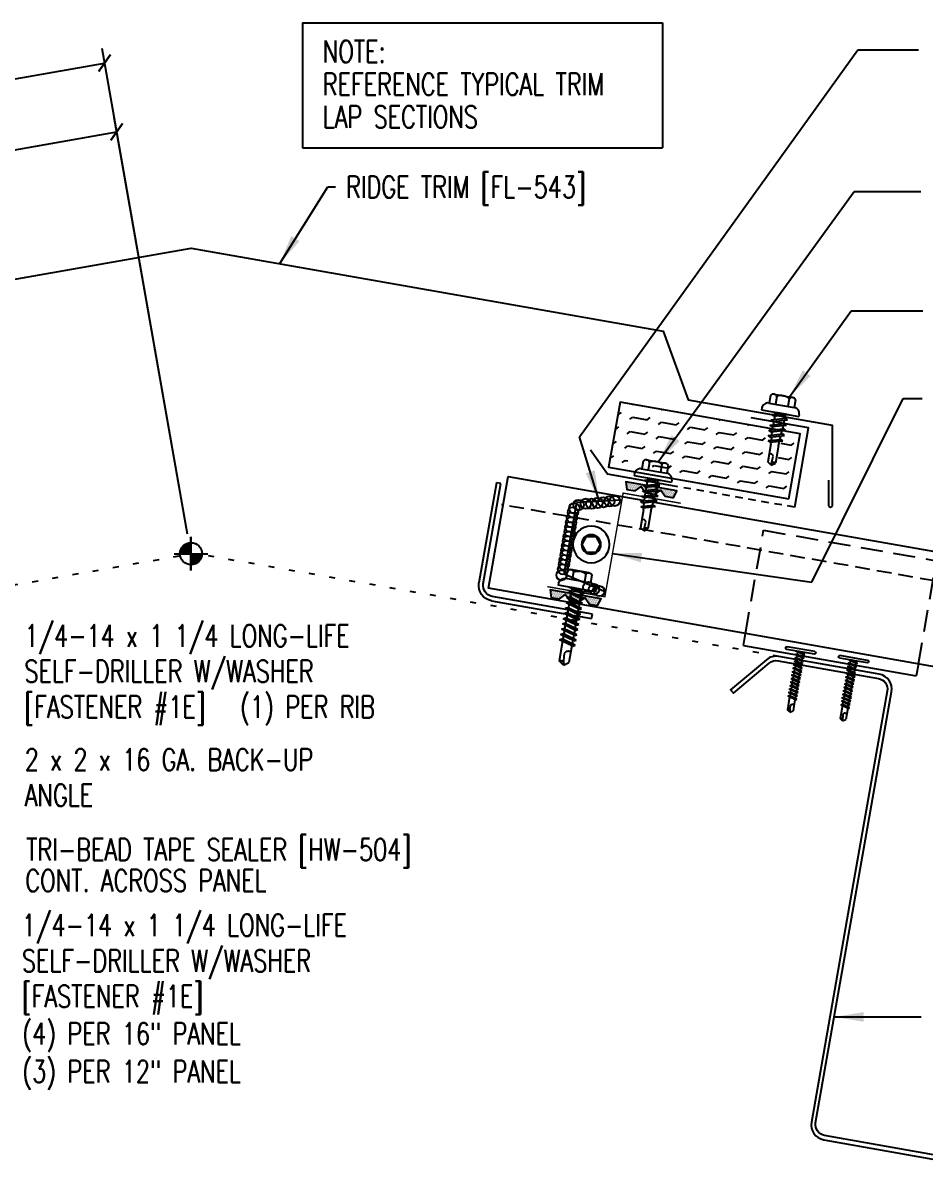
# Model space of a CAD drawing. Header units: inches. Extents: x 0 to 46.1, y 14.2 to 46.7.
# Drawn here: x 19.8 to 35.23, y 14.17 to 33.61 of the extents above; entities that cross this region are included whole.
import ezdxf

# ---------------------------------------------------------------- set-up
doc = ezdxf.new("R2010")
doc.units = ezdxf.units.IN
doc.header["$MEASUREMENT"] = 0
for name, pattern in [('DASH2', [0.1875, 0.125, -0.0625]), ('DOT', [0.25, 0, -0.25]), ('HIDDEN2', [0.1875, 0.125, -0.0625])]:
    doc.linetypes.add(name, pattern=pattern)
for name, color, linetype in [('clip', 5, 'Continuous'), ('CLO', 3, 'Continuous'), ('DIM', 2, 'Continuous'), ('FASTENER', 9, 'Continuous'), ('PANEL', 11, 'Continuous'), ('PURLIN', 1, 'Continuous'), ('SEALANT', 8, 'Continuous'), ('SECTION', 11, 'Continuous'), ('STLA', 12, 'Continuous'), ('TAPE', 8, 'Continuous'), ('TEXT', 2, 'Continuous'), ('THERMAL', 251, 'Continuous'), ('TRIM', 6, 'Continuous')]:
    doc.layers.add(name, color=color, linetype=linetype)
doc.styles.add('TEXT', font='SIMPLEX', dxfattribs={"width": 0.75, "height": 6})
doc.styles.add('TEXT1', font='ROMANS.shx', dxfattribs={"width": 0.75, "height": 0.375})
doc.dimstyles.new('DETAIL', dxfattribs={"dimscale": 4, "dimtxt": 0.375, "dimasz": 0.0625, "dimexe": 0.0625, "dimexo": 0.125, "dimgap": 0.0625, "dimtad": 1, "dimdec": 4, "dimzin": 3, "dimdsep": 46, "dimlunit": 4, "dimtxsty": 'TEXT1', "dimblk": 'ARCHTICK', "dimcen": 0.0625, "dimclrd": 7, "dimclre": 7, "dimclrt": 2, "dimadec": 0, "dimazin": 0, "dimtfac": 0.59375, "dimtdec": 4, "dimtmove": 0, "dimatfit": 3, "dimfxl": 0, "dimfrac": 2, "dimtolj": 1, "dimtzin": 3, "dimarcsym": 0})
doc.dimstyles.new('DETAIL$7', dxfattribs={"dimscale": 4, "dimtxt": 6, "dimasz": 0.125, "dimexe": 0.0625, "dimexo": 0.125, "dimgap": 0.0625, "dimtad": 1, "dimdec": 5, "dimzin": 3, "dimdsep": 46, "dimlunit": 4, "dimtxsty": 'TEXT', "dimblk": 'ARCHTICK', "dimcen": 0.0625, "dimclrd": 7, "dimclre": 7, "dimclrt": 2, "dimadec": 0, "dimazin": 0, "dimtfac": 0.666667, "dimtdec": 5, "dimtmove": 0, "dimatfit": 3, "dimfxl": 0, "dimfrac": 2, "dimtolj": 1, "dimtzin": 3, "dimarcsym": 0})

# ---------------------------------------------------------------- blocks, each defined once
blk = doc.blocks.new('_ArchTick')
at = {"color": 0, "linetype": 'ByBlock', "const_width": 0.15}
blk.add_lwpolyline([(-0.5, -0.5), (0.5, 0.5)], dxfattribs=at)
blk = doc.blocks.new('*D12')
at = {"layer": 'DEFPOINTS', "color": 0}
for p in [(21.408, 31.744), (17.355, 25.857), (22.707, 24.377)]:
    blk.add_point(p, dxfattribs=at)
at = {"layer": 'DIM', "color": 7, "lineweight": -2}
for p, q in [((22.621, 24.869), (21.365, 31.991)), ((16.471, 30.874), (21.408, 31.744)), ((17.268, 26.35), (16.427, 31.12))]:
    blk.add_line(p, q, dxfattribs=at)
at = {"layer": 'DIM', "color": 7, "lineweight": -2, "xscale": 0.25, "yscale": 0.25, "zscale": 0.25}
for p, rotation in [((21.408, 31.744), 10.00000000000004), ((16.471, 30.874), 190.0000000000001)]:
    blk.add_blockref('_ArchTick', p, dxfattribs=dict(at, rotation=rotation))
at = {"layer": 'DIM', "color": 2, "insert": (18.857, 31.775), "char_height": 0.375, "attachment_point": 5, "rotation": 10, "style": 'TEXT1'}
blk.add_mtext('\\A1;5"', dxfattribs=at)
blk = doc.blocks.new('*D13')
at = {"layer": 'DEFPOINTS', "color": 0}
for p in [(21.201, 32.92), (10.37, 24.629), (22.707, 24.377)]:
    blk.add_point(p, dxfattribs=at)
at = {"layer": 'DIM', "color": 7, "lineweight": -2}
for p, q in [((22.621, 24.869), (21.158, 33.166)), ((9.278, 30.818), (21.201, 32.92)), ((10.283, 25.122), (9.235, 31.064))]:
    blk.add_line(p, q, dxfattribs=at)
at = {"layer": 'DIM', "color": 7, "lineweight": -2, "xscale": 0.25, "yscale": 0.25, "zscale": 0.25}
for p, rotation in [((21.201, 32.92), 10.00000000000004), ((9.278, 30.818), 190.0000000000001)]:
    blk.add_blockref('_ArchTick', p, dxfattribs=dict(at, rotation=rotation))
at = {"layer": 'DIM', "color": 2, "insert": (15.157, 32.335), "char_height": 0.375, "attachment_point": 5, "rotation": 10, "style": 'TEXT1'}
blk.add_mtext('\\A1;12"', dxfattribs=at)
blk = doc.blocks.new('A$C23AA14D5')
at = {"layer": 'CLO', "const_width": 0.0239}
blk.add_lwpolyline([(2.284, 0.187), (1.299, 0.014), (0.987, 1.785), (0.002, 1.611)], dxfattribs=at)
at = {"layer": 'CLO'}
blk.add_lwpolyline([(1.285, 0.094), (1.993, 0.397), (1.776, 1.628), (1.007, 1.67)], dxfattribs=at)
blk = doc.blocks.new('*X4')
at = {"color": 0}
for p, q in [((-0.434, 0.135), (-0.434, 0.135)), ((-0.434, 0.123), (-0.434, 0.123)), ((-0.422, 0.141), (-0.422, 0.141)), ((-0.422, 0.129), (-0.422, 0.129)), ((-0.422, 0.117), (-0.422, 0.117)), ((-0.422, 0.105), (-0.422, 0.105)), ((-0.422, 0.094), (-0.422, 0.094)), ((-0.422, 0.082), (-0.422, 0.082)), ((-0.41, 0.135), (-0.41, 0.135)), ((-0.41, 0.123), (-0.41, 0.123)), ((-0.41, 0.111), (-0.41, 0.111)), ((-0.41, 0.1), (-0.41, 0.1)), ((-0.41, 0.088), (-0.41, 0.088)), ((-0.41, 0.076), (-0.41, 0.076)), ((-0.41, 0.064), (-0.41, 0.064)), ((-0.41, 0.053), (-0.41, 0.053)), ((-0.41, 0.041), (-0.41, 0.041)), ((-0.398, 0.141), (-0.398, 0.141)), ((-0.398, 0.129), (-0.398, 0.129)), ((-0.398, 0.117), (-0.398, 0.117)), ((-0.398, 0.105), (-0.398, 0.105)), ((-0.398, 0.094), (-0.398, 0.094)), ((-0.398, 0.082), (-0.398, 0.082)), ((-0.398, 0.07), (-0.398, 0.07)), ((-0.398, 0.059), (-0.398, 0.059)), ((-0.398, 0.047), (-0.398, 0.047)), ((-0.398, 0.035), (-0.398, 0.035)), ((-0.398, 0.023), (-0.398, 0.023)), ((-0.387, 0.135), (-0.387, 0.135)), ((-0.387, 0.123), (-0.387, 0.123)), ((-0.387, 0.111), (-0.387, 0.111)), ((-0.387, 0.1), (-0.387, 0.1)), ((-0.387, 0.088), (-0.387, 0.088)), ((-0.387, 0.076), (-0.387, 0.076)), ((-0.387, 0.064), (-0.387, 0.064)), ((-0.387, 0.053), (-0.387, 0.053)), ((-0.387, 0.041), (-0.387, 0.041)), ((-0.387, 0.029), (-0.387, 0.029)), ((-0.375, 0.141), (-0.375, 0.141)), ((-0.375, 0.129), (-0.375, 0.129)), ((-0.375, 0.117), (-0.375, 0.117)), ((-0.375, 0.105), (-0.375, 0.105)), ((-0.375, 0.094), (-0.375, 0.094)), ((-0.375, 0.082), (-0.375, 0.082)), ((-0.375, 0.07), (-0.375, 0.07)), ((-0.375, 0.059), (-0.375, 0.059)), ((-0.375, 0.047), (-0.375, 0.047)), ((-0.375, 0.035), (-0.375, 0.035)), ((-0.375, 0.023), (-0.375, 0.023)), ((-0.363, 0.135), (-0.363, 0.135)), ((-0.363, 0.123), (-0.363, 0.123)), ((-0.363, 0.111), (-0.363, 0.111)), ((-0.363, 0.1), (-0.363, 0.1)), ((-0.363, 0.088), (-0.363, 0.088)), ((-0.363, 0.076), (-0.363, 0.076)), ((-0.363, 0.064), (-0.363, 0.064)), ((-0.363, 0.053), (-0.363, 0.053)), ((-0.363, 0.041), (-0.363, 0.041)), ((-0.363, 0.029), (-0.363, 0.029)), ((-0.352, 0.141), (-0.352, 0.141)), ((-0.352, 0.129), (-0.352, 0.129)), ((-0.352, 0.117), (-0.352, 0.117)), ((-0.352, 0.105), (-0.352, 0.105)), ((-0.352, 0.094), (-0.352, 0.094)), ((-0.352, 0.082), (-0.352, 0.082)), ((-0.352, 0.07), (-0.352, 0.07)), ((-0.352, 0.059), (-0.352, 0.059)), ((-0.352, 0.047), (-0.352, 0.047)), ((-0.352, 0.035), (-0.352, 0.035)), ((-0.352, 0.023), (-0.352, 0.023)), ((-0.34, 0.135), (-0.34, 0.135)), ((-0.34, 0.123), (-0.34, 0.123)), ((-0.34, 0.111), (-0.34, 0.111)), ((-0.34, 0.1), (-0.34, 0.1)), ((-0.34, 0.088), (-0.34, 0.088)), ((-0.34, 0.076), (-0.34, 0.076)), ((-0.34, 0.064), (-0.34, 0.064)), ((-0.34, 0.053), (-0.34, 0.053)), ((-0.34, 0.041), (-0.34, 0.041)), ((-0.34, 0.029), (-0.34, 0.029)), ((-0.328, 0.141), (-0.328, 0.141)), ((-0.328, 0.129), (-0.328, 0.129)), ((-0.328, 0.117), (-0.328, 0.117)), ((-0.328, 0.105), (-0.328, 0.105)), ((-0.328, 0.094), (-0.328, 0.094)), ((-0.328, 0.082), (-0.328, 0.082)), ((-0.328, 0.07), (-0.328, 0.07)), ((-0.328, 0.059), (-0.328, 0.059)), ((-0.328, 0.047), (-0.328, 0.047)), ((-0.328, 0.035), (-0.328, 0.035)), ((-0.328, 0.023), (-0.328, 0.023)), ((-0.316, 0.135), (-0.316, 0.135)), ((-0.316, 0.123), (-0.316, 0.123)), ((-0.316, 0.111), (-0.316, 0.111)), ((-0.316, 0.1), (-0.316, 0.1)), ((-0.316, 0.088), (-0.316, 0.088)), ((-0.316, 0.076), (-0.316, 0.076)), ((-0.316, 0.064), (-0.316, 0.064)), ((-0.316, 0.053), (-0.316, 0.053)), ((-0.316, 0.041), (-0.316, 0.041)), ((-0.316, 0.029), (-0.316, 0.029)), ((-0.305, 0.141), (-0.305, 0.141)), ((-0.305, 0.129), (-0.305, 0.129)), ((-0.305, 0.117), (-0.305, 0.117)), ((-0.305, 0.105), (-0.305, 0.105)), ((-0.305, 0.094), (-0.305, 0.094)), ((-0.305, 0.082), (-0.305, 0.082)), ((-0.305, 0.07), (-0.305, 0.07)), ((-0.305, 0.059), (-0.305, 0.059)), ((-0.305, 0.047), (-0.305, 0.047)), ((-0.305, 0.035), (-0.305, 0.035)), ((-0.305, 0.023), (-0.305, 0.023)), ((-0.293, 0.135), (-0.293, 0.135)), ((-0.293, 0.123), (-0.293, 0.123)), ((-0.293, 0.111), (-0.293, 0.111)), ((-0.293, 0.1), (-0.293, 0.1)), ((-0.293, 0.088), (-0.293, 0.088)), ((-0.293, 0.076), (-0.293, 0.076)), ((-0.293, 0.064), (-0.293, 0.064)), ((-0.293, 0.053), (-0.293, 0.053)), ((-0.293, 0.041), (-0.293, 0.041)), ((-0.293, 0.029), (-0.293, 0.029)), ((-0.281, 0.141), (-0.281, 0.141)), ((-0.281, 0.129), (-0.281, 0.129)), ((-0.281, 0.117), (-0.281, 0.117)), ((-0.281, 0.105), (-0.281, 0.105)), ((-0.281, 0.094), (-0.281, 0.094)), ((-0.281, 0.082), (-0.281, 0.082)), ((-0.281, 0.07), (-0.281, 0.07)), ((-0.281, 0.059), (-0.281, 0.059)), ((-0.281, 0.047), (-0.281, 0.047)), ((-0.281, 0.035), (-0.281, 0.035)), ((-0.281, 0.023), (-0.281, 0.023)), ((-0.27, 0.135), (-0.27, 0.135)), ((-0.27, 0.123), (-0.27, 0.123)), ((-0.27, 0.111), (-0.27, 0.111)), ((-0.27, 0.1), (-0.27, 0.1)), ((-0.27, 0.088), (-0.27, 0.088)), ((-0.27, 0.076), (-0.27, 0.076)), ((-0.27, 0.064), (-0.27, 0.064)), ((-0.27, 0.053), (-0.27, 0.053)), ((-0.27, 0.041), (-0.27, 0.041)), ((-0.27, 0.029), (-0.27, 0.029)), ((-0.258, 0.141), (-0.258, 0.141)), ((-0.258, 0.129), (-0.258, 0.129)), ((-0.258, 0.117), (-0.258, 0.117)), ((-0.258, 0.105), (-0.258, 0.105)), ((-0.258, 0.094), (-0.258, 0.094)), ((-0.258, 0.082), (-0.258, 0.082)), ((-0.258, 0.07), (-0.258, 0.07)), ((-0.258, 0.059), (-0.258, 0.059)), ((-0.258, 0.047), (-0.258, 0.047)), ((-0.258, 0.035), (-0.258, 0.035)), ((-0.258, 0.023), (-0.258, 0.023)), ((-0.246, 0.135), (-0.246, 0.135)), ((-0.246, 0.123), (-0.246, 0.123)), ((-0.246, 0.111), (-0.246, 0.111)), ((-0.246, 0.1), (-0.246, 0.1)), ((-0.246, 0.088), (-0.246, 0.088)), ((-0.246, 0.076), (-0.246, 0.076)), ((-0.246, 0.064), (-0.246, 0.064)), ((-0.246, 0.053), (-0.246, 0.053)), ((-0.246, 0.041), (-0.246, 0.041)), ((-0.234, 0.141), (-0.234, 0.141)), ((-0.234, 0.129), (-0.234, 0.129)), ((-0.234, 0.117), (-0.234, 0.117)), ((-0.234, 0.105), (-0.234, 0.105)), ((-0.234, 0.094), (-0.234, 0.094)), ((-0.234, 0.082), (-0.234, 0.082)), ((-0.234, 0.07), (-0.234, 0.07)), ((-0.234, 0.059), (-0.234, 0.059)), ((-0.234, 0.047), (-0.234, 0.047)), ((-0.223, 0.135), (-0.223, 0.135)), ((-0.223, 0.123), (-0.223, 0.123)), ((-0.223, 0.111), (-0.223, 0.111)), ((-0.223, 0.1), (-0.223, 0.1)), ((-0.223, 0.088), (-0.223, 0.088)), ((-0.223, 0.076), (-0.223, 0.076)), ((-0.223, 0.064), (-0.223, 0.064)), ((-0.211, 0.141), (-0.211, 0.141)), ((-0.211, 0.129), (-0.211, 0.129)), ((-0.211, 0.117), (-0.211, 0.117)), ((-0.211, 0.105), (-0.211, 0.105)), ((-0.211, 0.094), (-0.211, 0.094)), ((-0.211, 0.082), (-0.211, 0.082)), ((-0.211, 0.07), (-0.211, 0.07)), ((-0.199, 0.135), (-0.199, 0.135)), ((-0.199, 0.123), (-0.199, 0.123)), ((-0.199, 0.111), (-0.199, 0.111)), ((-0.199, 0.1), (-0.199, 0.1)), ((-0.199, 0.088), (-0.199, 0.088)), ((-0.188, 0.141), (-0.188, 0.141)), ((-0.188, 0.129), (-0.188, 0.129)), ((-0.188, 0.117), (-0.188, 0.117)), ((-0.188, 0.105), (-0.188, 0.105)), ((-0.188, 0.094), (-0.188, 0.094)), ((-0.176, 0.135), (-0.176, 0.135)), ((-0.176, 0.123), (-0.176, 0.123)), ((-0.176, 0.111), (-0.176, 0.111)), ((-0.164, 0.141), (-0.164, 0.141)), ((-0.164, 0.129), (-0.164, 0.129)), ((-0.164, 0.117), (-0.164, 0.117)), ((-0.164, 0.105), (-0.164, 0.105)), ((-0.152, 0.135), (-0.152, 0.135)), ((-0.152, 0.123), (-0.152, 0.123)), ((-0.152, 0.111), (-0.152, 0.111)), ((-0.152, 0.1), (-0.152, 0.1)), ((-0.141, 0.141), (-0.141, 0.141)), ((-0.141, 0.129), (-0.141, 0.129)), ((-0.141, 0.117), (-0.141, 0.117)), ((-0.141, 0.105), (-0.141, 0.105)), ((-0.141, 0.094), (-0.141, 0.094)), ((-0.141, 0.082), (-0.141, 0.082)), ((-0.129, 0.135), (-0.129, 0.135)), ((-0.129, 0.123), (-0.129, 0.123)), ((-0.129, 0.111), (-0.129, 0.111)), ((-0.129, 0.1), (-0.129, 0.1)), ((-0.129, 0.088), (-0.129, 0.088)), ((-0.129, 0.076), (-0.129, 0.076)), ((-0.117, 0.141), (-0.117, 0.141)), ((-0.117, 0.129), (-0.117, 0.129)), ((-0.117, 0.117), (-0.117, 0.117)), ((-0.117, 0.105), (-0.117, 0.105)), ((-0.117, 0.094), (-0.117, 0.094)), ((-0.117, 0.082), (-0.117, 0.082)), ((-0.117, 0.07), (-0.117, 0.07)), ((-0.117, 0.059), (-0.117, 0.059)), ((-0.105, 0.135), (-0.105, 0.135)), ((-0.105, 0.123), (-0.105, 0.123)), ((-0.105, 0.111), (-0.105, 0.111)), ((-0.105, 0.1), (-0.105, 0.1)), ((-0.105, 0.088), (-0.105, 0.088)), ((-0.105, 0.076), (-0.105, 0.076)), ((-0.105, 0.064), (-0.105, 0.064)), ((-0.105, 0.053), (-0.105, 0.053)), ((-0.094, 0.141), (-0.094, 0.141)), ((-0.094, 0.129), (-0.094, 0.129)), ((-0.094, 0.117), (-0.094, 0.117)), ((-0.094, 0.105), (-0.094, 0.105)), ((-0.094, 0.094), (-0.094, 0.094)), ((-0.094, 0.082), (-0.094, 0.082)), ((-0.094, 0.07), (-0.094, 0.07)), ((-0.094, 0.059), (-0.094, 0.059)), ((-0.094, 0.047), (-0.094, 0.047)), ((-0.094, 0.035), (-0.094, 0.035)), ((-0.082, 0.135), (-0.082, 0.135)), ((-0.082, 0.123), (-0.082, 0.123)), ((-0.082, 0.111), (-0.082, 0.111)), ((-0.082, 0.1), (-0.082, 0.1)), ((-0.082, 0.088), (-0.082, 0.088)), ((-0.082, 0.076), (-0.082, 0.076)), ((-0.082, 0.064), (-0.082, 0.064)), ((-0.082, 0.053), (-0.082, 0.053)), ((-0.082, 0.041), (-0.082, 0.041)), ((-0.082, 0.029), (-0.082, 0.029)), ((-0.07, 0.141), (-0.07, 0.141)), ((-0.07, 0.129), (-0.07, 0.129)), ((-0.07, 0.117), (-0.07, 0.117)), ((-0.07, 0.105), (-0.07, 0.105)), ((-0.07, 0.094), (-0.07, 0.094)), ((-0.07, 0.082), (-0.07, 0.082)), ((-0.07, 0.07), (-0.07, 0.07)), ((-0.07, 0.059), (-0.07, 0.059)), ((-0.07, 0.047), (-0.07, 0.047)), ((-0.07, 0.035), (-0.07, 0.035)), ((-0.07, 0.023), (-0.07, 0.023)), ((-0.059, 0.135), (-0.059, 0.135)), ((-0.059, 0.123), (-0.059, 0.123)), ((-0.059, 0.111), (-0.059, 0.111)), ((-0.059, 0.1), (-0.059, 0.1)), ((-0.059, 0.088), (-0.059, 0.088)), ((-0.059, 0.076), (-0.059, 0.076)), ((-0.059, 0.064), (-0.059, 0.064)), ((-0.059, 0.053), (-0.059, 0.053)), ((-0.059, 0.041), (-0.059, 0.041)), ((-0.059, 0.029), (-0.059, 0.029)), ((-0.047, 0.141), (-0.047, 0.141)), ((-0.047, 0.129), (-0.047, 0.129)), ((-0.047, 0.117), (-0.047, 0.117)), ((-0.047, 0.105), (-0.047, 0.105)), ((-0.047, 0.094), (-0.047, 0.094)), ((-0.047, 0.082), (-0.047, 0.082)), ((-0.047, 0.07), (-0.047, 0.07)), ((-0.047, 0.059), (-0.047, 0.059)), ((-0.047, 0.047), (-0.047, 0.047)), ((-0.047, 0.035), (-0.047, 0.035)), ((-0.047, 0.023), (-0.047, 0.023)), ((-0.035, 0.135), (-0.035, 0.135)), ((-0.035, 0.123), (-0.035, 0.123)), ((-0.035, 0.111), (-0.035, 0.111)), ((-0.035, 0.1), (-0.035, 0.1)), ((-0.035, 0.088), (-0.035, 0.088)), ((-0.035, 0.076), (-0.035, 0.076)), ((-0.035, 0.064), (-0.035, 0.064)), ((-0.035, 0.053), (-0.035, 0.053)), ((-0.035, 0.041), (-0.035, 0.041)), ((-0.035, 0.029), (-0.035, 0.029)), ((-0.023, 0.141), (-0.023, 0.141)), ((-0.023, 0.129), (-0.023, 0.129)), ((-0.023, 0.117), (-0.023, 0.117)), ((-0.023, 0.105), (-0.023, 0.105)), ((-0.023, 0.094), (-0.023, 0.094)), ((-0.023, 0.082), (-0.023, 0.082)), ((-0.023, 0.07), (-0.023, 0.07)), ((-0.023, 0.059), (-0.023, 0.059)), ((-0.023, 0.047), (-0.023, 0.047)), ((-0.023, 0.035), (-0.023, 0.035)), ((-0.023, 0.023), (-0.023, 0.023)), ((-0.012, 0.135), (-0.012, 0.135)), ((-0.012, 0.123), (-0.012, 0.123)), ((-0.012, 0.111), (-0.012, 0.111)), ((-0.012, 0.1), (-0.012, 0.1)), ((-0.012, 0.088), (-0.012, 0.088)), ((-0.012, 0.076), (-0.012, 0.076)), ((-0.012, 0.064), (-0.012, 0.064)), ((-0.012, 0.053), (-0.012, 0.053)), ((-0.012, 0.041), (-0.012, 0.041)), ((-0.012, 0.029), (-0.012, 0.029)), ((0, 0.141), (0, 0.141)), ((0, 0.129), (0, 0.129)), ((0, 0.117), (0, 0.117)), ((0, 0.105), (0, 0.105)), ((0, 0.094), (0, 0.094)), ((0, 0.082), (0, 0.082)), ((0, 0.07), (0, 0.07)), ((0, 0.059), (0, 0.059)), ((0, 0.047), (0, 0.047)), ((0, 0.035), (0, 0.035)), ((0, 0.023), (0, 0.023)), ((0.012, 0.135), (0.012, 0.135)), ((0.012, 0.123), (0.012, 0.123)), ((0.012, 0.111), (0.012, 0.111)), ((0.012, 0.1), (0.012, 0.1)), ((0.012, 0.088), (0.012, 0.088)), ((0.012, 0.076), (0.012, 0.076)), ((0.012, 0.064), (0.012, 0.064)), ((0.012, 0.053), (0.012, 0.053)), ((0.012, 0.041), (0.012, 0.041)), ((0.012, 0.029), (0.012, 0.029)), ((0.023, 0.141), (0.023, 0.141)), ((0.023, 0.129), (0.023, 0.129)), ((0.023, 0.117), (0.023, 0.117)), ((0.023, 0.105), (0.023, 0.105)), ((0.023, 0.094), (0.023, 0.094)), ((0.023, 0.082), (0.023, 0.082)), ((0.023, 0.07), (0.023, 0.07)), ((0.023, 0.059), (0.023, 0.059)), ((0.023, 0.047), (0.023, 0.047)), ((0.023, 0.035), (0.023, 0.035)), ((0.023, 0.023), (0.023, 0.023)), ((0.035, 0.135), (0.035, 0.135)), ((0.035, 0.123), (0.035, 0.123)), ((0.035, 0.111), (0.035, 0.111)), ((0.035, 0.1), (0.035, 0.1)), ((0.035, 0.088), (0.035, 0.088)), ((0.035, 0.076), (0.035, 0.076)), ((0.035, 0.064), (0.035, 0.064)), ((0.035, 0.053), (0.035, 0.053)), ((0.035, 0.041), (0.035, 0.041)), ((0.035, 0.029), (0.035, 0.029)), ((0.047, 0.141), (0.047, 0.141)), ((0.047, 0.129), (0.047, 0.129)), ((0.047, 0.117), (0.047, 0.117)), ((0.047, 0.105), (0.047, 0.105)), ((0.047, 0.094), (0.047, 0.094)), ((0.047, 0.082), (0.047, 0.082)), ((0.047, 0.07), (0.047, 0.07)), ((0.047, 0.059), (0.047, 0.059)), ((0.047, 0.047), (0.047, 0.047)), ((0.047, 0.035), (0.047, 0.035)), ((0.047, 0.023), (0.047, 0.023)), ((0.059, 0.135), (0.059, 0.135)), ((0.059, 0.123), (0.059, 0.123)), ((0.059, 0.111), (0.059, 0.111)), ((0.059, 0.1), (0.059, 0.1)), ((0.059, 0.088), (0.059, 0.088)), ((0.059, 0.076), (0.059, 0.076)), ((0.059, 0.064), (0.059, 0.064)), ((0.059, 0.053), (0.059, 0.053)), ((0.059, 0.041), (0.059, 0.041)), ((0.059, 0.029), (0.059, 0.029)), ((0.07, 0.141), (0.07, 0.141)), ((0.07, 0.129), (0.07, 0.129)), ((0.07, 0.117), (0.07, 0.117)), ((0.07, 0.105), (0.07, 0.105)), ((0.07, 0.094), (0.07, 0.094)), ((0.07, 0.082), (0.07, 0.082)), ((0.07, 0.07), (0.07, 0.07)), ((0.07, 0.059), (0.07, 0.059)), ((0.07, 0.047), (0.07, 0.047)), ((0.07, 0.035), (0.07, 0.035)), ((0.07, 0.023), (0.07, 0.023)), ((0.082, 0.135), (0.082, 0.135)), ((0.082, 0.123), (0.082, 0.123)), ((0.082, 0.111), (0.082, 0.111)), ((0.082, 0.1), (0.082, 0.1)), ((0.082, 0.088), (0.082, 0.088)), ((0.082, 0.076), (0.082, 0.076)), ((0.082, 0.064), (0.082, 0.064)), ((0.082, 0.053), (0.082, 0.053)), ((0.082, 0.041), (0.082, 0.041)), ((0.082, 0.029), (0.082, 0.029)), ((0.094, 0.141), (0.094, 0.141)), ((0.094, 0.129), (0.094, 0.129)), ((0.094, 0.117), (0.094, 0.117)), ((0.094, 0.105), (0.094, 0.105)), ((0.094, 0.094), (0.094, 0.094)), ((0.094, 0.082), (0.094, 0.082)), ((0.094, 0.07), (0.094, 0.07)), ((0.094, 0.059), (0.094, 0.059)), ((0.094, 0.047), (0.094, 0.047)), ((0.094, 0.035), (0.094, 0.035)), ((0.105, 0.135), (0.105, 0.135)), ((0.105, 0.123), (0.105, 0.123)), ((0.105, 0.111), (0.105, 0.111)), ((0.105, 0.1), (0.105, 0.1)), ((0.105, 0.088), (0.105, 0.088)), ((0.105, 0.076), (0.105, 0.076)), ((0.105, 0.064), (0.105, 0.064)), ((0.105, 0.053), (0.105, 0.053)), ((0.117, 0.141), (0.117, 0.141)), ((0.117, 0.129), (0.117, 0.129)), ((0.117, 0.117), (0.117, 0.117)), ((0.117, 0.105), (0.117, 0.105)), ((0.117, 0.094), (0.117, 0.094)), ((0.117, 0.082), (0.117, 0.082)), ((0.117, 0.07), (0.117, 0.07)), ((0.117, 0.059), (0.117, 0.059)), ((0.129, 0.135), (0.129, 0.135)), ((0.129, 0.123), (0.129, 0.123)), ((0.129, 0.111), (0.129, 0.111)), ((0.129, 0.1), (0.129, 0.1)), ((0.129, 0.088), (0.129, 0.088)), ((0.129, 0.076), (0.129, 0.076)), ((0.141, 0.141), (0.141, 0.141)), ((0.141, 0.129), (0.141, 0.129)), ((0.141, 0.117), (0.141, 0.117)), ((0.141, 0.105), (0.141, 0.105)), ((0.141, 0.094), (0.141, 0.094)), ((0.141, 0.082), (0.141, 0.082)), ((0.152, 0.135), (0.152, 0.135)), ((0.152, 0.123), (0.152, 0.123)), ((0.152, 0.111), (0.152, 0.111)), ((0.152, 0.1), (0.152, 0.1)), ((0.164, 0.141), (0.164, 0.141)), ((0.164, 0.129), (0.164, 0.129)), ((0.164, 0.117), (0.164, 0.117)), ((0.164, 0.105), (0.164, 0.105)), ((0.176, 0.135), (0.176, 0.135)), ((0.176, 0.123), (0.176, 0.123)), ((0.176, 0.111), (0.176, 0.111)), ((0.188, 0.141), (0.188, 0.141)), ((0.188, 0.129), (0.188, 0.129)), ((0.188, 0.117), (0.188, 0.117)), ((0.188, 0.105), (0.188, 0.105)), ((0.188, 0.094), (0.188, 0.094)), ((0.199, 0.135), (0.199, 0.135)), ((0.199, 0.123), (0.199, 0.123)), ((0.199, 0.111), (0.199, 0.111)), ((0.199, 0.1), (0.199, 0.1)), ((0.199, 0.088), (0.199, 0.088)), ((0.211, 0.141), (0.211, 0.141)), ((0.211, 0.129), (0.211, 0.129)), ((0.211, 0.117), (0.211, 0.117)), ((0.211, 0.105), (0.211, 0.105)), ((0.211, 0.094), (0.211, 0.094)), ((0.211, 0.082), (0.211, 0.082)), ((0.211, 0.07), (0.211, 0.07)), ((0.223, 0.135), (0.223, 0.135)), ((0.223, 0.123), (0.223, 0.123)), ((0.223, 0.111), (0.223, 0.111)), ((0.223, 0.1), (0.223, 0.1)), ((0.223, 0.088), (0.223, 0.088)), ((0.223, 0.076), (0.223, 0.076)), ((0.223, 0.064), (0.223, 0.064)), ((0.234, 0.141), (0.234, 0.141)), ((0.234, 0.129), (0.234, 0.129)), ((0.234, 0.117), (0.234, 0.117)), ((0.234, 0.105), (0.234, 0.105)), ((0.234, 0.094), (0.234, 0.094)), ((0.234, 0.082), (0.234, 0.082)), ((0.234, 0.07), (0.234, 0.07)), ((0.234, 0.059), (0.234, 0.059)), ((0.234, 0.047), (0.234, 0.047)), ((0.246, 0.135), (0.246, 0.135)), ((0.246, 0.123), (0.246, 0.123)), ((0.246, 0.111), (0.246, 0.111)), ((0.246, 0.1), (0.246, 0.1)), ((0.246, 0.088), (0.246, 0.088)), ((0.246, 0.076), (0.246, 0.076)), ((0.246, 0.064), (0.246, 0.064)), ((0.246, 0.053), (0.246, 0.053)), ((0.246, 0.041), (0.246, 0.041)), ((0.258, 0.141), (0.258, 0.141)), ((0.258, 0.129), (0.258, 0.129)), ((0.258, 0.117), (0.258, 0.117)), ((0.258, 0.105), (0.258, 0.105)), ((0.258, 0.094), (0.258, 0.094)), ((0.258, 0.082), (0.258, 0.082)), ((0.258, 0.07), (0.258, 0.07)), ((0.258, 0.059), (0.258, 0.059)), ((0.258, 0.047), (0.258, 0.047)), ((0.258, 0.035), (0.258, 0.035)), ((0.258, 0.023), (0.258, 0.023)), ((0.27, 0.135), (0.27, 0.135)), ((0.27, 0.123), (0.27, 0.123)), ((0.27, 0.111), (0.27, 0.111)), ((0.27, 0.1), (0.27, 0.1)), ((0.27, 0.088), (0.27, 0.088)), ((0.27, 0.076), (0.27, 0.076)), ((0.27, 0.064), (0.27, 0.064)), ((0.27, 0.053), (0.27, 0.053)), ((0.27, 0.041), (0.27, 0.041)), ((0.27, 0.029), (0.27, 0.029)), ((0.281, 0.141), (0.281, 0.141)), ((0.281, 0.129), (0.281, 0.129)), ((0.281, 0.117), (0.281, 0.117)), ((0.281, 0.105), (0.281, 0.105)), ((0.281, 0.094), (0.281, 0.094)), ((0.281, 0.082), (0.281, 0.082)), ((0.281, 0.07), (0.281, 0.07)), ((0.281, 0.059), (0.281, 0.059)), ((0.281, 0.047), (0.281, 0.047)), ((0.281, 0.035), (0.281, 0.035)), ((0.281, 0.023), (0.281, 0.023)), ((0.293, 0.135), (0.293, 0.135)), ((0.293, 0.123), (0.293, 0.123)), ((0.293, 0.111), (0.293, 0.111)), ((0.293, 0.1), (0.293, 0.1)), ((0.293, 0.088), (0.293, 0.088)), ((0.293, 0.076), (0.293, 0.076)), ((0.293, 0.064), (0.293, 0.064)), ((0.293, 0.053), (0.293, 0.053)), ((0.293, 0.041), (0.293, 0.041)), ((0.293, 0.029), (0.293, 0.029)), ((0.305, 0.141), (0.305, 0.141)), ((0.305, 0.129), (0.305, 0.129)), ((0.305, 0.117), (0.305, 0.117)), ((0.305, 0.105), (0.305, 0.105)), ((0.305, 0.094), (0.305, 0.094)), ((0.305, 0.082), (0.305, 0.082)), ((0.305, 0.07), (0.305, 0.07)), ((0.305, 0.059), (0.305, 0.059)), ((0.305, 0.047), (0.305, 0.047)), ((0.305, 0.035), (0.305, 0.035)), ((0.305, 0.023), (0.305, 0.023)), ((0.316, 0.135), (0.316, 0.135)), ((0.316, 0.123), (0.316, 0.123)), ((0.316, 0.111), (0.316, 0.111)), ((0.316, 0.1), (0.316, 0.1)), ((0.316, 0.088), (0.316, 0.088)), ((0.316, 0.076), (0.316, 0.076)), ((0.316, 0.064), (0.316, 0.064)), ((0.316, 0.053), (0.316, 0.053)), ((0.316, 0.041), (0.316, 0.041)), ((0.316, 0.029), (0.316, 0.029)), ((0.328, 0.141), (0.328, 0.141)), ((0.328, 0.129), (0.328, 0.129)), ((0.328, 0.117), (0.328, 0.117)), ((0.328, 0.105), (0.328, 0.105)), ((0.328, 0.094), (0.328, 0.094)), ((0.328, 0.082), (0.328, 0.082)), ((0.328, 0.07), (0.328, 0.07)), ((0.328, 0.059), (0.328, 0.059)), ((0.328, 0.047), (0.328, 0.047)), ((0.328, 0.035), (0.328, 0.035)), ((0.328, 0.023), (0.328, 0.023)), ((0.34, 0.135), (0.34, 0.135)), ((0.34, 0.123), (0.34, 0.123)), ((0.34, 0.111), (0.34, 0.111)), ((0.34, 0.1), (0.34, 0.1)), ((0.34, 0.088), (0.34, 0.088)), ((0.34, 0.076), (0.34, 0.076)), ((0.34, 0.064), (0.34, 0.064)), ((0.34, 0.053), (0.34, 0.053)), ((0.34, 0.041), (0.34, 0.041)), ((0.34, 0.029), (0.34, 0.029)), ((0.352, 0.141), (0.352, 0.141)), ((0.352, 0.129), (0.352, 0.129)), ((0.352, 0.117), (0.352, 0.117)), ((0.352, 0.105), (0.352, 0.105)), ((0.352, 0.094), (0.352, 0.094)), ((0.352, 0.082), (0.352, 0.082)), ((0.352, 0.07), (0.352, 0.07)), ((0.352, 0.059), (0.352, 0.059)), ((0.352, 0.047), (0.352, 0.047)), ((0.352, 0.035), (0.352, 0.035)), ((0.352, 0.023), (0.352, 0.023)), ((0.363, 0.135), (0.363, 0.135)), ((0.363, 0.123), (0.363, 0.123)), ((0.363, 0.111), (0.363, 0.111)), ((0.363, 0.1), (0.363, 0.1)), ((0.363, 0.088), (0.363, 0.088)), ((0.363, 0.076), (0.363, 0.076)), ((0.363, 0.064), (0.363, 0.064)), ((0.363, 0.053), (0.363, 0.053)), ((0.363, 0.041), (0.363, 0.041)), ((0.363, 0.029), (0.363, 0.029)), ((0.375, 0.141), (0.375, 0.141)), ((0.375, 0.129), (0.375, 0.129)), ((0.375, 0.117), (0.375, 0.117)), ((0.375, 0.105), (0.375, 0.105)), ((0.375, 0.094), (0.375, 0.094)), ((0.375, 0.082), (0.375, 0.082)), ((0.375, 0.07), (0.375, 0.07)), ((0.375, 0.059), (0.375, 0.059)), ((0.375, 0.047), (0.375, 0.047)), ((0.375, 0.035), (0.375, 0.035)), ((0.375, 0.023), (0.375, 0.023)), ((0.387, 0.135), (0.387, 0.135)), ((0.387, 0.123), (0.387, 0.123)), ((0.387, 0.111), (0.387, 0.111)), ((0.387, 0.1), (0.387, 0.1)), ((0.387, 0.088), (0.387, 0.088)), ((0.387, 0.076), (0.387, 0.076)), ((0.387, 0.064), (0.387, 0.064)), ((0.387, 0.053), (0.387, 0.053)), ((0.387, 0.041), (0.387, 0.041)), ((0.387, 0.029), (0.387, 0.029)), ((0.398, 0.141), (0.398, 0.141)), ((0.398, 0.129), (0.398, 0.129)), ((0.398, 0.117), (0.398, 0.117)), ((0.398, 0.105), (0.398, 0.105)), ((0.398, 0.094), (0.398, 0.094)), ((0.398, 0.082), (0.398, 0.082)), ((0.398, 0.07), (0.398, 0.07)), ((0.398, 0.059), (0.398, 0.059)), ((0.398, 0.047), (0.398, 0.047)), ((0.398, 0.035), (0.398, 0.035)), ((0.398, 0.023), (0.398, 0.023)), ((0.41, 0.135), (0.41, 0.135)), ((0.41, 0.123), (0.41, 0.123)), ((0.41, 0.111), (0.41, 0.111)), ((0.41, 0.1), (0.41, 0.1)), ((0.41, 0.088), (0.41, 0.088)), ((0.41, 0.076), (0.41, 0.076)), ((0.41, 0.064), (0.41, 0.064)), ((0.41, 0.053), (0.41, 0.053)), ((0.41, 0.041), (0.41, 0.041)), ((0.422, 0.141), (0.422, 0.141)), ((0.422, 0.129), (0.422, 0.129)), ((0.422, 0.117), (0.422, 0.117)), ((0.422, 0.105), (0.422, 0.105)), ((0.422, 0.094), (0.422, 0.094)), ((0.422, 0.082), (0.422, 0.082)), ((0.434, 0.135), (0.434, 0.135)), ((0.434, 0.123), (0.434, 0.123))]:
    blk.add_line(p, q, dxfattribs=at)
blk = doc.blocks.new('MB_DBTAP')
at = {"layer": 'TAPE', "color": 9}
blk.add_lwpolyline([(-0.403, 0.018), (-0.442, 0.141), (0.442, 0.141), (0.403, 0.018), (0.26, 0.018), (0.17, 0.109), (0.079, 0.018), (0, 0.018), (-0.079, 0.018), (-0.17, 0.109), (-0.26, 0.018)], close=True, dxfattribs=at)
at = {"layer": 'TAPE', "color": 251}
blk.add_blockref('*X4', (0, 0), dxfattribs=at)
blk = doc.blocks.new('MB_516W')
blk.add_lwpolyline([(-0.078, 0.135), (-0.156, 0), (-0.078, -0.135), (0.078, -0.135), (0.156, 0), (0.078, 0.135)], close=True)
for radius in [0.312, 0.166]:
    blk.add_circle((0, 0), radius)
blk = doc.blocks.new('fz5')
at = {"layer": 'FASTENER'}
for p, q in [((-0.217, 0.305), (-0.217, 0.171)), ((-0.163, 0.337), (0.159, 0.337)), ((-0.108, 0.305), (-0.108, 0.171)), ((0.105, 0.305), (0.105, 0.171)), ((0.214, 0.305), (0.214, 0.171)), ((-0.326, 0.071), (-0.326, 0.037)), ((-0.326, 0.037), (0.322, 0.037)), ((-0.226, 0.171), (0.214, 0.171)), ((-0.141, -0.014), (0.037, 0.037)), ((-0.105, -0.034), (0.137, 0.035)), ((-0.088, 0.037), (-0.088, 0.001)), ((-0.088, 0.037), (0.085, 0.037)), ((0.085, 0.037), (0.134, 0.037)), ((0.085, 0.02), (0.085, -0.041)), ((0.137, 0.035), (0.134, 0.037)), ((0.322, 0.071), (0.322, 0.037)), ((-0.105, -0.034), (-0.141, -0.014)), ((-0.141, -0.105), (0.102, -0.036)), ((-0.105, -0.125), (-0.141, -0.105)), ((-0.141, -0.196), (0.102, -0.127)), ((-0.105, -0.125), (0.137, -0.056)), ((-0.105, -0.216), (0.137, -0.147)), ((-0.088, -0.029), (-0.088, -0.09)), ((-0.088, -0.12), (-0.088, -0.181)), ((0.085, -0.071), (0.085, -0.131)), ((0.085, -0.162), (0.085, -0.211)), ((0.137, -0.056), (0.102, -0.036)), ((0.137, -0.147), (0.102, -0.127)), ((-0.105, -0.216), (-0.141, -0.196)), ((-0.141, -0.287), (0.102, -0.217)), ((-0.105, -0.307), (-0.141, -0.287)), ((-0.141, -0.378), (0.102, -0.308)), ((-0.105, -0.398), (-0.141, -0.378)), ((-0.105, -0.307), (0.137, -0.238)), ((-0.105, -0.398), (0.137, -0.328)), ((-0.084, -0.27), (-0.088, -0.211)), ((-0.078, -0.36), (-0.082, -0.3)), ((0.071, -0.408), (0.075, -0.346)), ((0.077, -0.315), (0.082, -0.253)), ((0.084, -0.223), (0.085, -0.211)), ((0.137, -0.238), (0.102, -0.217)), ((0.137, -0.328), (0.102, -0.308)), ((-0.122, -0.463), (0.089, -0.403)), ((-0.086, -0.483), (-0.122, -0.463)), ((-0.086, -0.483), (0.124, -0.423)), ((-0.071, -0.449), (-0.075, -0.389)), ((-0.066, -0.516), (-0.069, -0.478)), ((-0.066, -0.516), (-0.066, -0.82)), ((0.063, -0.515), (0.068, -0.439)), ((0.063, -0.516), (0.063, -0.82)), ((0.124, -0.423), (0.089, -0.403)), ((-0.003, -0.854), (0.009, -0.714)), ((-0.002, -0.866), (-0.066, -0.82)), ((-0.002, -0.866), (0.063, -0.82))]:
    blk.add_line(p, q, dxfattribs=at)
for centre, radius, start, end in [((-0.163, 0.274), 0.0628, 29.8754, 150.1246), ((-0.002, 0.141), 0.196, 56.9974, 123.0026), ((0.159, 0.274), 0.0628, 29.8754, 150.1246), ((-0.226, 0.071), 0.1, 90, 180), ((0.222, 0.071), 0.1, 0, 90), ((0.073, -0.516), 0.01, 175.9484, 180), ((-0.036, -0.723), 0.0461, 11.1445, 130.906), ((0.039, -0.855), 0.0422, 55.4585, 194.8454)]:
    blk.add_arc(centre, radius, start, end, dxfattribs=at)
blk = doc.blocks.new('sd3')
at = {"layer": 'FASTENER'}
for p, q in [((-0.24, 0.082), (0.24, 0.082)), ((-0.24, 0.037), (0.24, 0.037)), ((-0.078, 0.008), (0.023, 0.037)), ((-0.058, -0.003), (-0.078, 0.008)), ((-0.058, -0.003), (0.08, 0.036)), ((-0.048, 0.037), (-0.048, 0.017)), ((0.05, 0.027), (0.05, -0.016)), ((-0.078, -0.052), (0.06, -0.013)), ((-0.058, -0.064), (-0.078, -0.052)), ((-0.078, -0.112), (0.06, -0.073)), ((-0.058, -0.124), (-0.078, -0.112)), ((-0.078, -0.172), (0.06, -0.133)), ((-0.058, -0.184), (-0.078, -0.172)), ((-0.078, -0.232), (0.06, -0.193)), ((-0.058, -0.064), (0.08, -0.024)), ((-0.058, -0.124), (0.08, -0.084)), ((-0.058, -0.184), (0.08, -0.144)), ((-0.048, -0.001), (-0.048, -0.044)), ((-0.048, -0.061), (-0.048, -0.104)), ((-0.048, -0.121), (-0.048, -0.164)), ((-0.048, -0.181), (-0.048, -0.224)), ((0.05, -0.033), (0.05, -0.076)), ((0.05, -0.093), (0.05, -0.136)), ((0.05, -0.153), (0.05, -0.196)), ((0.08, -0.024), (0.06, -0.013)), ((0.08, -0.084), (0.06, -0.073)), ((0.08, -0.144), (0.06, -0.133)), ((0.08, -0.204), (0.06, -0.193)), ((-0.058, -0.244), (-0.078, -0.232)), ((-0.078, -0.292), (0.06, -0.253)), ((-0.058, -0.304), (-0.078, -0.292)), ((-0.078, -0.353), (0.06, -0.313)), ((-0.058, -0.364), (-0.078, -0.353)), ((-0.078, -0.413), (0.06, -0.373)), ((-0.058, -0.244), (0.08, -0.204)), ((-0.058, -0.304), (0.08, -0.264)), ((-0.058, -0.364), (0.08, -0.325)), ((-0.058, -0.424), (0.08, -0.385)), ((-0.048, -0.241), (-0.048, -0.284)), ((-0.048, -0.301), (-0.048, -0.344)), ((-0.048, -0.361), (-0.048, -0.404)), ((0.05, -0.213), (0.05, -0.256)), ((0.05, -0.273), (0.05, -0.316)), ((0.05, -0.333), (0.05, -0.376)), ((0.08, -0.264), (0.06, -0.253)), ((0.08, -0.325), (0.06, -0.313)), ((0.08, -0.385), (0.06, -0.373)), ((-0.058, -0.424), (-0.078, -0.413)), ((-0.078, -0.473), (0.06, -0.433)), ((-0.058, -0.484), (-0.078, -0.473)), ((-0.078, -0.533), (0.06, -0.493)), ((-0.058, -0.544), (-0.078, -0.533)), ((-0.078, -0.593), (0.06, -0.553)), ((-0.058, -0.484), (0.08, -0.445)), ((-0.058, -0.544), (0.08, -0.505)), ((-0.058, -0.604), (0.08, -0.565)), ((-0.048, -0.421), (-0.048, -0.464)), ((-0.048, -0.481), (-0.048, -0.524)), ((-0.048, -0.541), (-0.048, -0.584)), ((0.05, -0.393), (0.05, -0.436)), ((0.05, -0.453), (0.05, -0.496)), ((0.05, -0.513), (0.05, -0.556)), ((0.05, -0.573), (0.05, -0.616)), ((0.08, -0.445), (0.06, -0.433)), ((0.08, -0.505), (0.06, -0.493)), ((0.08, -0.565), (0.06, -0.553)), ((-0.058, -0.604), (-0.078, -0.593)), ((-0.078, -0.653), (0.06, -0.614)), ((-0.058, -0.664), (-0.078, -0.653)), ((-0.078, -0.713), (0.06, -0.674)), ((-0.058, -0.724), (-0.078, -0.713)), ((-0.078, -0.773), (0.06, -0.734)), ((-0.058, -0.785), (-0.078, -0.773)), ((-0.058, -0.664), (0.08, -0.625)), ((-0.058, -0.724), (0.08, -0.685)), ((-0.058, -0.785), (0.08, -0.745)), ((-0.048, -0.601), (-0.048, -0.644)), ((-0.048, -0.662), (-0.048, -0.704)), ((-0.048, -0.722), (-0.048, -0.765)), ((0.05, -0.634), (0.05, -0.676)), ((0.05, -0.694), (0.05, -0.737)), ((0.05, -0.754), (0.05, -0.977)), ((0.08, -0.625), (0.06, -0.614)), ((0.08, -0.685), (0.06, -0.674)), ((0.08, -0.745), (0.06, -0.734)), ((-0.048, -0.782), (-0.048, -0.977)), ((0, -1.003), (0.009, -0.896)), ((0.001, -1.011), (-0.048, -0.977)), ((0.001, -1.011), (0.05, -0.977))]:
    blk.add_line(p, q, dxfattribs=at)
for centre, radius, start, end in [((-0.238, 0.06), 0.0227, 94.6639, 265.3361), ((0.238, 0.06), 0.0227, 274.6639, 85.3361), ((-0.025, -0.903), 0.0349, 11.1445, 130.906), ((0.032, -1.003), 0.032, 55.4585, 194.8454)]:
    blk.add_arc(centre, radius, start, end, dxfattribs=at)
blk = doc.blocks.new('A$C30686E82')
for p, q in [((-2.715, 0.761), (3.437, 0.761)), ((-2.715, 0.761), (-2.715, -1.379)), ((3.437, 0.761), (3.437, -1.379)), ((-2.715, -1.379), (3.437, -1.379))]:
    blk.add_line(p, q)
at = {"layer": 'TEXT', "style": 'TEXT1', "width": 0.75}
for s, p in [('NOTE:', (-2.368, 0.081)), ('REFERENCE TYPICAL TRIM', (-2.368, -0.477)), ('LAP SECTIONS', (-2.368, -1.035))]:
    blk.add_text(s, height=0.375, dxfattribs=at).set_placement(p)
blk = doc.blocks.new('A$C201C46EC')
at = {"layer": 'TRIM', "linetype": 'HIDDEN2'}
blk.add_line((-1.591, -0.298), (0.527, 0.075), dxfattribs=at)
at = {"layer": 'TRIM'}
for points in [[(-1.591, -0.298), (-1.829, 1.056), (-0.845, 1.23)], [(0.527, 0.075), (1.61, 0.266), (1.897, 0.676)]]:
    blk.add_lwpolyline(points, dxfattribs=at)
blk = doc.blocks.new('wp')
at = {"layer": 'SECTION'}
for p, q in [((0, -0.0958), (0, 0.0958)), ((-0.0958, 0), (0.0958, 0))]:
    blk.add_line(p, q, dxfattribs=at)
at = {"layer": 'SECTION', "const_width": 0.0625}
for points in [[(0, 0.0312, 0.414214), (-0.0312, 0, 1)], [(0, -0.0312, 0.414214), (0.0312, 0, 1)]]:
    blk.add_lwpolyline(points, format="xyb", dxfattribs=at)
at = {"layer": 'SECTION'}
blk.add_circle((0, 0), 0.0625, dxfattribs=at)
blk = doc.blocks.new('A$C697F4E93')
at = {"layer": 'STLA'}
for p, q in [((-0.511, 5.804), (-0.438, 5.817)), ((-0.209, 4.093), (-0.511, 5.804)), ((-0.438, 5.817), (-0.136, 4.106)), ((-2.073, 3.574), (-0.362, 3.876)), ((-0.349, 3.802), (-2.06, 3.5)), ((-2.06, 3.5), (-2.073, 3.574))]:
    blk.add_line(p, q, dxfattribs=at)
for radius in [0.187, 0.262]:
    blk.add_arc((-0.394, 4.06), radius, 280, 10, dxfattribs=at)
blk = doc.blocks.new('fz7')
at = {"layer": 'FASTENER'}
for p, q in [((-0.215, 0.305), (-0.215, 0.171)), ((-0.161, 0.337), (0.161, 0.337)), ((-0.107, 0.305), (-0.107, 0.171)), ((0.107, 0.305), (0.107, 0.171)), ((0.215, 0.305), (0.215, 0.171)), ((-0.324, 0.071), (-0.324, 0.037)), ((-0.324, 0.037), (0.324, 0.037)), ((-0.224, 0.171), (0.215, 0.171)), ((-0.139, -0.016), (0.046, 0.037)), ((-0.104, -0.036), (0.139, 0.033)), ((-0.086, 0.037), (-0.086, -0.001)), ((-0.086, 0.037), (0.086, 0.037)), ((0.086, 0.037), (0.133, 0.037)), ((0.086, 0.018), (0.086, -0.042)), ((0.139, 0.033), (0.133, 0.037)), ((0.324, 0.071), (0.324, 0.037)), ((-0.104, -0.036), (-0.139, -0.016)), ((-0.139, -0.107), (0.104, -0.038)), ((-0.104, -0.127), (-0.139, -0.107)), ((-0.139, -0.198), (0.104, -0.128)), ((-0.104, -0.127), (0.139, -0.058)), ((-0.104, -0.218), (0.139, -0.149)), ((-0.086, -0.031), (-0.086, -0.092)), ((-0.086, -0.122), (-0.086, -0.183)), ((0.086, -0.073), (0.086, -0.133)), ((0.086, -0.164), (0.086, -0.224)), ((0.139, -0.058), (0.104, -0.038)), ((0.139, -0.149), (0.104, -0.128)), ((-0.104, -0.218), (-0.139, -0.198)), ((-0.139, -0.289), (0.104, -0.219)), ((-0.104, -0.309), (-0.139, -0.289)), ((-0.139, -0.38), (0.104, -0.31)), ((-0.104, -0.4), (-0.139, -0.38)), ((-0.104, -0.309), (0.139, -0.239)), ((-0.104, -0.4), (0.139, -0.33)), ((-0.086, -0.213), (-0.086, -0.274)), ((-0.086, -0.304), (-0.086, -0.364)), ((0.086, -0.255), (0.086, -0.315)), ((0.086, -0.345), (0.086, -0.406)), ((0.139, -0.239), (0.104, -0.219)), ((0.139, -0.33), (0.104, -0.31)), ((-0.139, -0.47), (0.104, -0.401)), ((-0.104, -0.491), (-0.139, -0.47)), ((-0.139, -0.561), (0.104, -0.492)), ((-0.104, -0.581), (-0.139, -0.561)), ((-0.139, -0.652), (0.104, -0.583)), ((-0.104, -0.491), (0.139, -0.421)), ((-0.104, -0.581), (0.139, -0.512)), ((-0.086, -0.395), (-0.086, -0.455)), ((-0.086, -0.486), (-0.086, -0.546)), ((-0.086, -0.577), (-0.086, -0.637)), ((0.086, -0.436), (0.086, -0.497)), ((0.086, -0.527), (0.086, -0.588)), ((0.139, -0.421), (0.104, -0.401)), ((0.139, -0.512), (0.104, -0.492)), ((0.139, -0.603), (0.104, -0.583)), ((-0.104, -0.672), (-0.139, -0.652)), ((-0.139, -0.743), (0.104, -0.674)), ((-0.104, -0.763), (-0.139, -0.743)), ((-0.139, -0.834), (0.104, -0.765)), ((-0.104, -0.672), (0.139, -0.603)), ((-0.104, -0.763), (0.139, -0.694)), ((-0.086, -0.667), (-0.086, -0.728)), ((-0.086, -0.758), (-0.086, -0.819)), ((0.086, -0.618), (0.086, -0.679)), ((0.086, -0.709), (0.086, -0.77)), ((0.139, -0.694), (0.104, -0.674)), ((0.139, -0.785), (0.104, -0.765)), ((-0.104, -0.854), (-0.139, -0.834)), ((-0.139, -0.925), (0.104, -0.856)), ((-0.104, -0.945), (-0.139, -0.925)), ((-0.104, -0.854), (0.139, -0.785)), ((-0.104, -0.945), (0.139, -0.876)), ((-0.086, -0.849), (-0.086, -0.91)), ((-0.086, -0.94), (-0.086, -1.232)), ((0.086, -0.8), (0.086, -0.861)), ((0.086, -0.891), (0.086, -1.232)), ((0.139, -0.876), (0.104, -0.856)), ((-0.002, -1.277), (0.014, -1.091)), ((0, -1.293), (-0.086, -1.232)), ((0, -1.293), (0.086, -1.232))]:
    blk.add_line(p, q, dxfattribs=at)
for centre, radius, start, end in [((-0.161, 0.274), 0.0628, 29.8754, 150.1246), ((0, 0.141), 0.196, 56.9974, 123.0026), ((0.161, 0.274), 0.0628, 29.8754, 150.1246), ((-0.224, 0.071), 0.1, 90, 180), ((0.224, 0.071), 0.1, 0, 90), ((-0.046, -1.102), 0.0615, 11.1445, 130.906), ((0.054, -1.278), 0.0563, 55.4585, 194.8454)]:
    blk.add_arc(centre, radius, start, end, dxfattribs=at)
blk = doc.blocks.new('FD-F1E')
at = {"layer": 'TEXT', "style": 'TEXT1', "width": 0.75}
for s, p in [('1/4-14 x 1 1/4 LONG-LIFE', (0.0047, -0.0408)), ('SELF-DRILLER W/WASHER', (0.0047, -0.1926)), ('[FASTENER #1E]', (0.0047, -0.3444))]:
    blk.add_text(s, height=0.09375, dxfattribs=at).set_placement(p)
blk.add_attdef('(QUANTITY)', (0.9263, -0.3444), '', height=0.0938, dxfattribs=at)

msp = doc.modelspace()

# ---------------------------------------------------------------- hatches: boundary and pattern name
at = {"layer": 'THERMAL'}
h = msp.add_hatch(dxfattribs=at)
h.set_pattern_fill('FLEX', color=256, angle=350, style=0)
h.set_pattern_definition([(350, (0.12346, 2.98428), (0.043412, 0.246202), [0.25, -0.25]), (35, (0.36967, 2.94087), (0.04341204, 0.2462019), [0.0625, -0.2285534, 0.0625, -0.3535534])])
h.paths.add_polyline_path([(30.01041, 27.12573), (32.62036, 26.66553), (32.59041, 26.65498), (32.64887, 26.62655), (32.64244, 26.56486), (32.62567, 26.57301), (32.58706, 26.55941), (32.63923, 26.53404), (32.63132, 26.45811, -0.01768047), (32.63122, 26.45741), (32.57841, 26.15793), (32.63423, 26.10182), (32.70587, 26.13546), (32.75874, 26.43528), (32.76781, 26.47151), (32.78396, 26.46365), (32.82258, 26.47725), (32.77503, 26.50038), (32.78949, 26.55816), (32.81744, 26.54457), (32.85605, 26.55817), (32.79672, 26.58702), (32.80808, 26.63243), (33.08794, 26.58308), (32.89258, 25.47517), (30.64791, 25.87097), (30.64853, 25.87448, 0.41421356), (30.56742, 25.99032), (30.55895, 25.99181), (30.5822, 26.12367, 0.2685319), (30.53407, 26.16414), (30.38017, 26.19128, 0.0119967), (30.37093, 26.19291), (30.21703, 26.22004, 0.2685319), (30.15796, 26.19847), (30.13471, 26.06662), (30.56742, 25.99032, -0.42468865), (30.64785, 25.87098), (30.00985, 25.98348, -0.00890806), (30.0104, 25.987), (30.00978, 25.98349), (29.81506, 26.01782)])

# ---------------------------------------------------------------- linework, layer by layer
for p, q in [((34.07381, 33.14436), (35.10923, 33.14436)), ((34.84952, 27.18876), (35.17394, 27.18876))]:
    msp.add_line(p, q)
at = {"layer": 'clip', "linetype": 'HIDDEN2', "ltscale": 3}
for p, q in [((32.15289, 23.17286), (32.46398, 24.93715)), ((32.46398, 24.93715), (35.41038, 24.41762)), ((35.10738, 22.65232), (35.41865, 24.41762))]:
    msp.add_line(p, q, dxfattribs=at)
at = {"layer": 'clip'}
for p, q in [((32.11726, 22.97082), (32.15289, 23.17286)), ((35.10738, 22.65232), (35.07169, 22.44988))]:
    msp.add_line(p, q, dxfattribs=at)
msp.add_lwpolyline([(32.11725, 22.97074), (35.07167, 22.44979)], dxfattribs=at)
at = {"layer": 'DIM', "linetype": 'DOT'}
for p, q in [((12.72768, 22.78152), (22.6793, 24.53626)), ((32.72381, 22.78152), (22.7722, 24.53626))]:
    msp.add_line(p, q, dxfattribs=at)
at = {"layer": 'PANEL', "color": 8, "linetype": 'DASH2', "ltscale": 2}
msp.add_line((45.35728, 22.31906), (27.98578, 25.37359), dxfattribs=at)
at = {"layer": 'PANEL'}
msp.add_lwpolyline([(45.14303, 20.88419), (27.75954, 23.9469), (28.09642, 25.85742), (45.46792, 22.8029)], dxfattribs=at)
at = {"layer": 'PURLIN'}
msp.add_lwpolyline([(36.22904, 14.80443), (35.61794, 14.29166, -0.22169466), (35.46485, 14.25064), (33.50456, 14.59629, -0.41421356), (33.35247, 14.8135), (34.00153, 18.49452), (34.65059, 22.17553, 0.41421356), (34.43791, 22.47928), (32.72381, 22.78152, 0.22169466), (32.50975, 22.72416), (31.89865, 22.21139), (31.94666, 22.15416), (32.55776, 22.66694, -0.22169466), (32.71084, 22.70796), (34.42493, 22.40571, -0.41421356), (34.57703, 22.1885), (33.92796, 18.50749), (33.2789, 14.82648, 0.41421356), (33.49159, 14.52273), (35.45188, 14.17708, 0.22169466), (35.66595, 14.23444), (36.27705, 14.74721)], format="xyb", close=True, dxfattribs=at)
at = {"layer": 'SEALANT'}
for centre in [(29.42438, 25.38955), (29.51992, 25.38955), (29.62342, 25.40392), (29.72569, 25.41711), (29.82919, 25.43148), (29.91893, 25.43895), (29.20455, 25.24269), (29.22772, 25.31314), (29.30219, 25.36977), (29.16005, 24.99201), (29.17364, 25.07217), (29.18723, 25.15234), (29.13287, 24.83168), (29.14646, 24.91185), (29.10569, 24.67136), (29.11928, 24.75152), (29.06493, 24.43087), (29.07852, 24.51103), (29.09211, 24.5912), (29.03775, 24.27054), (29.05134, 24.35071), (29.01129, 24.16944), (29.46885, 23.96569), (29.56534, 23.93147), (29.65716, 23.89725)]:
    msp.add_circle(centre, 0.08824, dxfattribs=at)
at = {"layer": 'THERMAL'}
msp.add_lwpolyline([(32.89258, 25.47517), (33.08794, 26.58308), (30.01041, 27.12573), (29.81506, 26.01782)], close=True, dxfattribs=at)
at = {"layer": 'TRIM'}
msp.add_lwpolyline([(11.78361, 25.79156), (11.78361, 25.35846, -1), (11.72111, 25.35846), (11.72111, 26.73346), (14.18333, 27.1664), (14.61142, 28.34081), (22.6793, 29.75943), (30.74717, 28.34081), (31.17526, 27.1664), (33.63748, 26.73346), (33.63748, 25.35846, -1), (33.57498, 25.35846), (33.57498, 25.79156)], format="xyb", dxfattribs=at)

# ---------------------------------------------------------------- block references
msp.add_blockref('A$C30686E82', (27.29839, 32.84761))
at = {"xscale": -1}
msp.add_blockref('A$C697F4E93', (27.46334, 19.93069), dxfattribs=at)
at = {"layer": 'CLO', "xscale": -1}
msp.add_blockref('A$C23AA14D5', (31.04931, 23.78738), dxfattribs=at)
at = {"layer": 'FASTENER'}
for p, rotation in [((32.74395, 26.903), 349.9999999999985), ((30.56618, 25.78067), 349.9999999999998)]:
    msp.add_blockref('fz5', p, dxfattribs=dict(at, rotation=rotation))
at = {"layer": 'FASTENER', "xscale": -1}
msp.add_blockref('MB_516W', (29.51675, 24.69453), dxfattribs=at)
for name, p, rotation in [('fz7', (29.26566, 23.90633), 350.0000000000001), ('sd3', (33.08788, 22.8242), 350.0000000000001), ('sd3', (33.98934, 22.67547), 350.0000000000004)]:
    msp.add_blockref(name, p, dxfattribs=dict(at, rotation=rotation))
at = {"layer": 'TAPE', "xscale": -1, "rotation": 350.0000000000001}
for p in [(30.52048, 25.54622), (29.22736, 23.70227)]:
    msp.add_blockref('MB_DBTAP', p, dxfattribs=at)
at = {"layer": 'TEXT', "xscale": -1}
msp.add_blockref('A$C201C46EC', (31.40342, 25.62847), dxfattribs=at)
at = {"layer": 'TEXT'}
for name, p, xscale, yscale, zscale in [('wp', (22.67704, 24.53626), 3, 3, 3), ('wp', (22.6793, 24.53626), 3, 3, 3), ('FD-F1E', (19.76937, 18.16446), 4, 4, 4)]:
    msp.add_blockref(name, p, dxfattribs=dict(at, xscale=xscale, yscale=yscale, zscale=zscale))
at = {"layer": 'TEXT', "xscale": 4, "yscale": 4, "zscale": 4}
msp.add_blockref('FD-F1E', (19.81315, 23.11032), dxfattribs=at).add_auto_attribs({'(QUANTITY)': '(1) PER RIB'})

# ---------------------------------------------------------------- texts
at = {"layer": 'TEXT', "style": 'TEXT1', "width": 0.75}
for s, p in [('RIDGE TRIM [FL-543]', (25.32793, 30.615)), ('2 x 2 x 16 GA. BACK-UP', (19.83752, 20.83035)), ('ANGLE', (19.83752, 20.22321)), ('TRI-BEAD TAPE SEALER [HW-504]', (19.86082, 19.29317)), ('CONT. ACROSS PANEL', (19.84795, 18.76316)), ('(4) PER 16" PANEL', (19.79548, 16.14876)), ('(3) PER 12" PANEL', (19.79548, 15.50346))]:
    msp.add_text(s, height=0.375, dxfattribs=at).set_placement(p)

# ---------------------------------------------------------------- dimensions: what is measured, and where the dimension line sits
at = {"layer": 'DIM'}
dim = msp.add_linear_dim(base=(21.201, 32.92011), p1=(10.36955, 24.62912), p2=(22.70741, 24.3768), angle=10, text='12"', dimstyle='DETAIL', dxfattribs=at)
dim.commit()
dim.dimension.update_dxf_attribs({"geometry": '*D13', "text_midpoint": (15.15749, 32.33499)})
dim = msp.add_linear_dim(base=(21.4083, 31.74447), p1=(17.35507, 25.85742), p2=(22.70741, 24.3768), angle=10, dimstyle='DETAIL', dxfattribs=at)
dim.commit()
dim.dimension.update_dxf_attribs({"geometry": '*D12', "text_midpoint": (18.85725, 31.77516)})

# ---------------------------------------------------------------- leaders
for points in [[(29.64679, 25.45663), (29.31737, 26.53207), (34.07381, 33.14436)], [(24.19608, 29.49657), (25.01415, 30.80648), (25.14896, 30.80648)], [(30.66314, 26.10534), (34.01242, 30.72342), (35.14786, 30.72342)], [(32.90656, 27.2161), (33.96009, 28.68888), (35.18473, 28.68888)], [(29.88065, 24.5414), (33.28561, 24.05122), (34.84952, 27.18876)], [(33.67134, 16.62192), (34.79729, 16.62192), (35.15469, 16.62192)]]:
    msp.add_leader(points, dimstyle='DETAIL$7')

doc.saveas('drawing.dxf')
